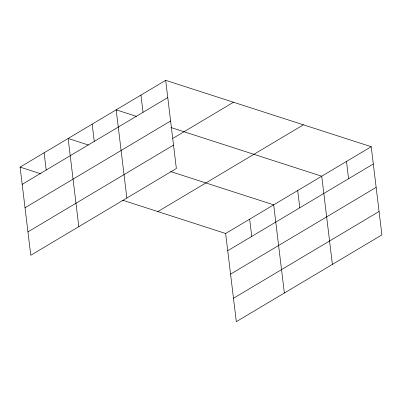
<?xml version="1.0" encoding="UTF-8"?>
<svg xmlns="http://www.w3.org/2000/svg" width="402" height="402" viewBox="0 0 402 402"><rect width="100%" height="100%" fill="white"/><g stroke="black" fill="none" stroke-linecap="round" stroke-linejoin="round"><path stroke-width="0.6" d="M165.679 80.335L176.352 168.513L30.773 255.285L20.1 167.106L165.679 80.335L371.227 146.715L381.9 234.894L236.321 321.665L225.648 233.487L122.575 200.196M22.185 184.342L167.765 97.575M25.019 207.754L170.599 120.987M172.805 138.424L233.512 102.239M27.939 231.874L173.518 145.107M157.82 211.578L303.399 124.811M225.648 233.487L371.227 146.715M227.738 250.727L373.317 163.956M230.567 274.134L376.146 187.367M233.487 298.254L379.066 211.487M136.414 116.369L116.183 109.836L126.851 198.015M170.925 127.514L321.731 176.217L332.404 264.395M88.37 145.001L68.139 138.469L78.812 226.648M170.619 171.564L273.692 204.849L284.36 293.033M20.1 167.106L40.924 173.83M346.479 161.468L348.569 178.709M297.711 190.533L299.797 207.774M249.672 219.17L251.758 236.406M140.931 95.088L143.017 112.324M92.164 124.153L94.249 141.393M44.119 152.785L46.205 170.026"/></g></svg>
